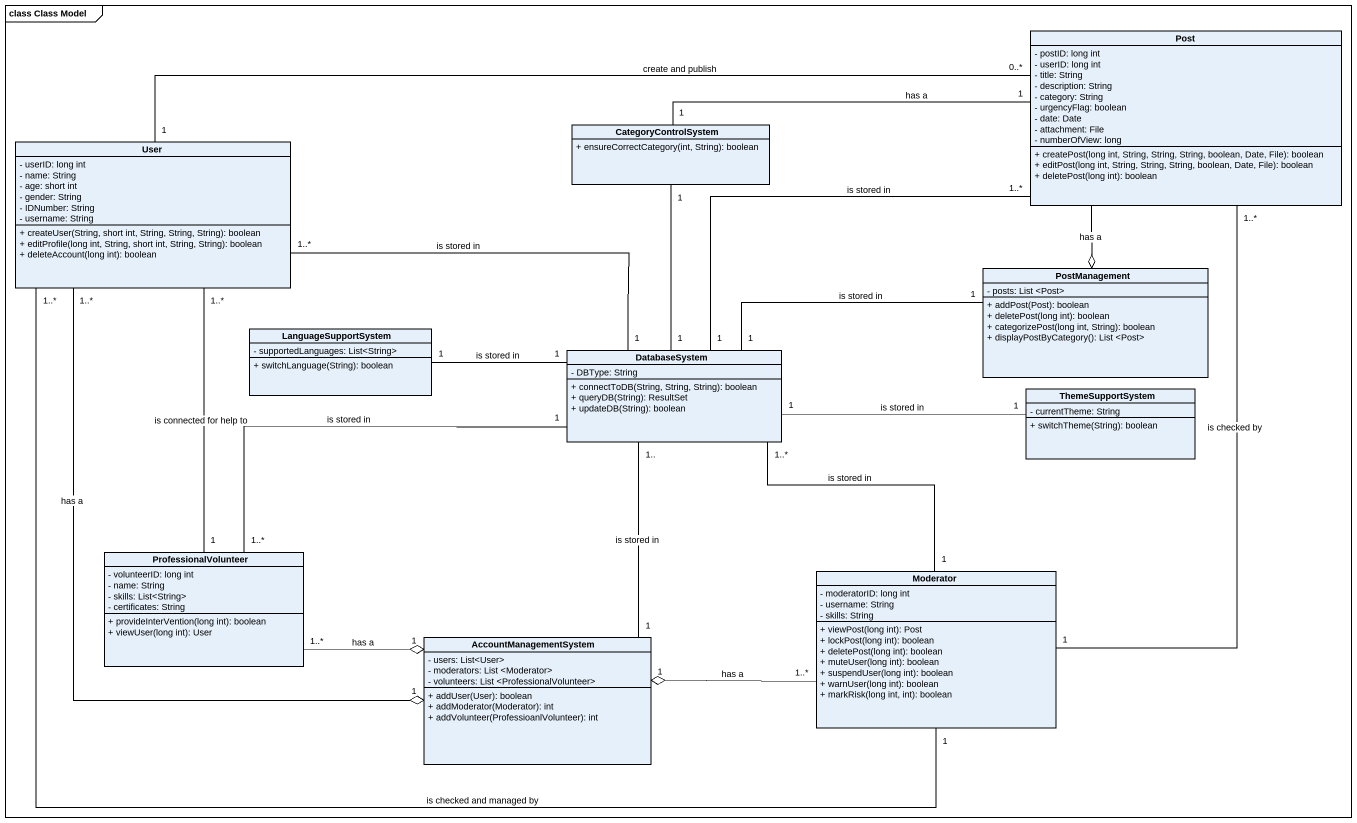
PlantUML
@startuml
mainframe class Class Model
hide circle
hide empty members
skinparam classAttributeIconSize 0
class Post {
  - postID: long int
  - userID: long int
  - title: String
  - description: String
  - category: String
  - urgencyFlag: boolean
  - date: Date
  - attachment: File
  - numberOfView: long
  + createPost(long int, String, String, String, boolean, Date, File): boolean
  + editPost(long int, String, String, String, boolean, Date, File): boolean
  + deletePost(long int): boolean
}
class User {
  - userID: long int
  - name: String
  - age: short int
  - gender: String
  - IDNumber: String
  - username: String
  + createUser(String, short int, String, String, String): boolean
  + editProfile(long int, String, short int, String, String): boolean
  + deleteAccount(long int): boolean
}
class CategoryControlSystem {
  + ensureCorrectCategory(int, String): boolean
}
class PostManagement {
  - posts: List <Post>
  + addPost(Post): boolean
  + deletePost(long int): boolean
  + categorizePost(long int, String): boolean
  + displayPostByCategory(): List <Post>
}
class LanguageSupportSystem {
  - supportedLanguages: List<String>
  + switchLanguage(String): boolean
}
class DatabaseSystem {
  - DBType: String
  + connectToDB(String, String, String): boolean
  + queryDB(String): ResultSet
  + updateDB(String): boolean
}
class ThemeSupportSystem {
  - currentTheme: String
  + switchTheme(String): boolean
}
class ProfessionalVolunteer {
  - volunteerID: long int
  - name: String
  - skills: List<String>
  - certificates: String
  + provideInterVention(long int): boolean
  + viewUser(long int): User
}
class Moderator {
  - moderatorID: long int
  - username: String
  - skills: String
  + viewPost(long int): Post
  + lockPost(long int): boolean
  + deletePost(long int): boolean
  + muteUser(long int): boolean
  + suspendUser(long int): boolean
  + warnUser(long int): boolean
  + markRisk(long int, int): boolean
}
class AccountManagementSystem {
  - users: List<User>
  - moderators: List <Moderator>
  - volunteers: List <ProfessionalVolunteer>
  + addUser(User): boolean
  + addModerator(Moderator): int
  + addVolunteer(ProfessioanlVolunteer): int
}
Post "0..*" -left- "1" User : create and publish
Post "1" -left- "1" CategoryControlSystem : has a
Post --o PostManagement : has a
Post "1..*" -left- "1" DatabaseSystem : is stored in
Post "1..*" -- "1" Moderator : is checked by
User "1..*" -right- "1" DatabaseSystem : is stored in
User "1..*" -- "1" ProfessionalVolunteer : is connected for help to
User "1..*" --o "1" AccountManagementSystem : has a
CategoryControlSystem "1" -- "1" DatabaseSystem
PostManagement "1" -left- "1" DatabaseSystem : is stored in
LanguageSupportSystem "1" -right- "1" DatabaseSystem : is stored in
ThemeSupportSystem "1" -left- "1" DatabaseSystem : is stored in
ProfessionalVolunteer "1..*" -right- "1" DatabaseSystem : is stored in
ProfessionalVolunteer "1..*" -right-o "1" AccountManagementSystem : has a
Moderator "1" -left- "1..*" User : is checked and managed by
Moderator "1" -up- "1..*" DatabaseSystem : is stored in
Moderator "1..*" -left-o "1" AccountManagementSystem : has a
AccountManagementSystem "1" -up- "1.." DatabaseSystem : is stored in
@enduml
